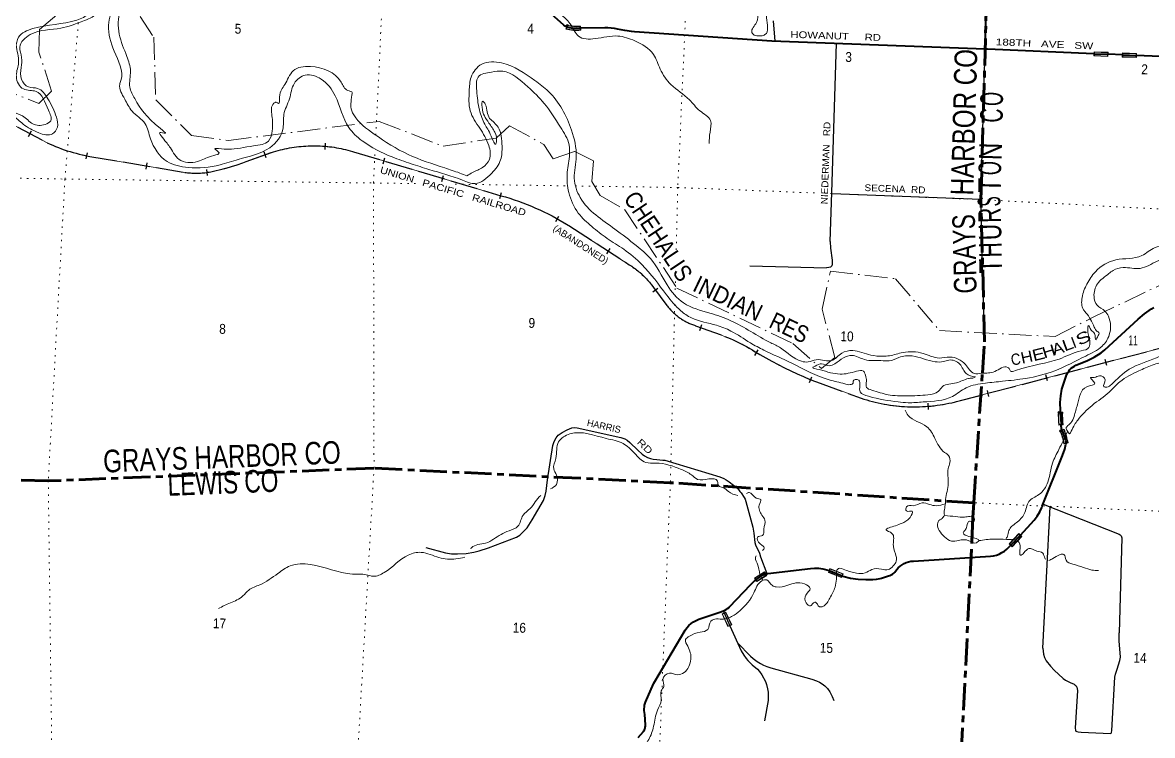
# Model space of a CAD drawing. Header units: feet. Extents: x -757852 to -501257, y -360805 to -170898.
# Drawn here: x -559812 to -539806, y -256559 to -243938 of the extents above; entities that cross this region are included whole.
import ezdxf
from ezdxf.enums import TextEntityAlignment as Align

# ---------------------------------------------------------------- set-up
doc = ezdxf.new("R2010")
doc.units = ezdxf.units.FT
doc.header["$LTSCALE"] = 80
doc.header["$PDMODE"] = 32
doc.header["$PDSIZE"] = 40
for name, pattern in [('DOT_DASHED', [7.7, 5, -1.2, 0.3, -1.2]), ('DOTTED', [1.5, 0.3, -1.2]), ('LONG_DASH_SHORT_DASH', [9.9, 6, -1.2, 1.5, -1.2]), ('LONG_DASHED', [7.5, 6, -1.5])]:
    doc.linetypes.add(name, pattern=pattern)
for name, color, linetype, lineweight in [('11', 7, 'LONG_DASH_SHORT_DASH', 60), ('26', 7, 'Continuous', 40), ('27', 7, 'Continuous', 13), ('29', 7, 'Continuous', 25), ('31', 7, 'Continuous', 13), ('34', 7, 'Continuous', 13), ('39', 7, 'Continuous', 13), ('41', 7, 'Continuous', 13), ('44', 7, 'DOT_DASHED', 13), ('61', 7, 'Continuous', 13), ('63', 7, 'Continuous', 25), ('7', 7, 'DOTTED', 13)]:
    doc.layers.add(name, color=color, linetype=linetype, lineweight=lineweight)
doc.layers.add('12', color=7, linetype='Continuous')
doc.layers.add('30', color=7, linetype='Continuous')

msp = doc.modelspace()

# ---------------------------------------------------------------- linework, layer by layer
at = {"layer": '11'}
for points in [[(-542817.39, -250144.87), (-542780.25, -249589.5), (-542842.27, -247071.96), (-542699.46, -241934.2), (-542550.17, -236668.06), (-542548.41, -236202.98)], [(-542983.69, -252699.12), (-542970.98, -252441.24), (-542817.39, -250144.87)], [(-542971.3, -252441.22), (-548342.41, -252084.15), (-553589.47, -251828.44), (-559357.91, -252051.67), (-564444.39, -251896.15), (-565772.33, -251850.76)], [(-534611.86, -263426.04), (-538080.5, -263286.43), (-543296.9, -263097.79), (-543229.72, -257692.92), (-543004.88, -253129.23), (-542983.69, -252699.12)]]:
    msp.add_lwpolyline(points, dxfattribs=at)
at = {"layer": '26'}
for p, q in [((-540841.22, -244489.12), (-540591.46, -244499.92)), ((-540337.96, -244510.88), (-540591.46, -244499.92)), ((-540337.96, -244510.88), (-540088.19, -244521.68)), ((-541434.13, -250833.7), (-541424.27, -251061.6)), ((-542315.27, -253193.1), (-542144.21, -253010.78)), ((-545529.43, -253638.89), (-545297.64, -253732.57))]:
    msp.add_line(p, q, dxfattribs=at)
for points in [[(-542766.94, -244406.12), (-542694.99, -241859.98), (-542645.6, -240089.19)], [(-550227.92, -243985.37), (-550614.5, -243644.02)], [(-550180.19, -244015.79), (-550206.98, -244000.44), (-550227.9, -243985.35)], [(-550180.19, -244015.79), (-550134.47, -244026.97), (-550061.42, -244036.82), (-549994.94, -244039.29), (-549931.78, -244036.75)], [(-542766.94, -244406.12), (-546544.5, -244268.75), (-548977.74, -244100.64), (-549031.85, -244096.14), (-549146.24, -244077.69), (-549278.98, -244051.63), (-549304.15, -244046.69), (-549328.98, -244043.29), (-549389.96, -244035), (-549451.36, -244033.12), (-549476.11, -244032.37), (-549501.36, -244032.61), (-549931.78, -244036.75)], [(-540841.22, -244489.12), (-542726.11, -244407.6), (-542766.94, -244406.12)], [(-537451.6, -244635.71), (-537479.15, -244634.52), (-540088.19, -244521.68)], [(-541434.13, -250833.7), (-541434.87, -250807.91), (-541439.09, -250662.32), (-541430.15, -250545.83), (-541409.08, -250430.93), (-541393.86, -250373.77), (-541333.11, -250196.12), (-541320.93, -250164.93), (-541305.55, -250135.18), (-541287.15, -250107.21), (-541265.92, -250081.31), (-541242.1, -250057.77), (-541215.96, -250036.85), (-541187.77, -250018.78), (-541160.69, -250005.02), (-540965.36, -249924.44), (-540837.08, -249860.06), (-540716.23, -249782.62), (-540650.98, -249732.8), (-540061.28, -249189.44), (-539947.58, -249093.01), (-539824.42, -249008.99), (-539783.33, -248984.94)], [(-541408.1, -251150.26), (-541420.3, -251083.33), (-541424.27, -251061.6)], [(-541408.1, -251150.26), (-541359.58, -251294.7), (-541346.45, -251334.13), (-541335.68, -251387.99)], [(-542144.21, -253010.78), (-541898.84, -252749.24), (-541846.24, -252678.71), (-541801.29, -252603.07), (-541764.5, -252523.15), (-541756.43, -252502.08), (-541397.21, -251603.56), (-541360, -251491.85), (-541337.42, -251404.75), (-541335.68, -251387.99)], [(-545297.64, -253732.57), (-545286.63, -253737.03), (-545153.98, -253771.76), (-545018.43, -253792.45), (-544881.45, -253798.85), (-544862.2, -253798.6), (-544755.16, -253796.29), (-544689.5, -253790.83), (-544624.78, -253778.53), (-544604.43, -253773.19), (-544478.93, -253733.55), (-544454.37, -253725.3), (-544430.8, -253714.52), (-544408.5, -253701.35), (-544387.69, -253685.91), (-544368.6, -253668.38), (-544353.25, -253651.19), (-544305.7, -253591.44), (-544274.14, -253562.78), (-544239.77, -253537.58), (-544202.94, -253516.11), (-544164.07, -253498.6), (-544123.59, -253485.26), (-544081.93, -253476.21), (-544039.56, -253471.58), (-544039.35, -253471.57), (-542676.13, -253387.71), (-542622.29, -253379.76), (-542569.57, -253366.24), (-542518.55, -253347.27), (-542469.8, -253323.08), (-542423.84, -253293.92), (-542381.19, -253260.12), (-542353.54, -253233.9), (-542315.27, -253193.1)], [(-546618.34, -253690.64), (-545859.25, -253603.36), (-545787.04, -253597.42), (-545714.6, -253599.06), (-545642.74, -253608.27), (-545572.23, -253624.93), (-545529.43, -253638.89)], [(-548803.52, -256119.19), (-548804.95, -256086.55), (-548802.97, -256053.94), (-548797.59, -256021.71), (-548788.87, -255990.22), (-548782.51, -255972.91), (-548684.36, -255737.82), (-548635.78, -255635.65), (-548618.34, -255604.68), (-548081.81, -254695.05), (-548050.35, -254652.45), (-548014.61, -254613.38), (-547974.98, -254578.26), (-547931.89, -254547.48), (-547885.83, -254521.37), (-547837.28, -254500.21), (-547800.8, -254488.1), (-547465.15, -254374.8), (-547416.26, -254360), (-547385.62, -254347.58), (-547356.44, -254332.03), (-547329.05, -254313.51), (-547303.74, -254292.23), (-547292.75, -254281.46), (-546918.69, -253888.43), (-546894.83, -253863.36), (-546869.9, -253840.72), (-546844.28, -253817.46), (-546831.71, -253807.44)], [(-546831.71, -253807.44), (-546796.09, -253779.15), (-546742.74, -253745.48), (-546696.78, -253715.91), (-546672.97, -253703.59), (-546652.67, -253697.23)], [(-546652.67, -253697.23), (-546635.73, -253692.95), (-546620.19, -253690.73), (-546618.35, -253690.58)], [(-548912.17, -256594.66), (-548820.23, -256488.93), (-548810.21, -256475.08), (-548801.69, -256460.26), (-548794.77, -256444.63), (-548789.52, -256428.36), (-548786, -256411.63), (-548784.25, -256394.62), (-548784.28, -256377.53), (-548784.65, -256372.35), (-548796.51, -256188.99), (-548803.52, -256119.19)]]:
    msp.add_lwpolyline(points, dxfattribs=at)
at = {"layer": '29'}
for p, q in [((-542842.27, -247071.96), (-545479.88, -246967.18)), ((-546935.42, -248246.29), (-545576.7, -248282.99)), ((-541741.07, -252463.65), (-540395.06, -252997.1)), ((-541744.79, -255012.77), (-541618.15, -252512.36)), ((-540349.74, -253062.22), (-540396.52, -254739.7)), ((-547406.84, -254356.58), (-547391.65, -254390.08)), ((-547391.65, -254390.08), (-547288.41, -254617.78)), ((-547288.41, -254617.78), (-547086.91, -255062.17))]:
    msp.add_line(p, q, dxfattribs=at)
for points in [[(-546519.86, -243906.76), (-546491.07, -244266.61)], [(-545511.6, -247812.07), (-545480.92, -246945.77), (-545401.46, -244310.31)], [(-542780.25, -249589.5), (-542842.27, -247071.96), (-542766.94, -244406.12)], [(-545511.6, -247812.07), (-545503.98, -247933.88), (-545474.23, -248146.5), (-545474.23, -248212.42), (-545480.6, -248246.44), (-545503.98, -248265.57), (-545537.99, -248276.2), (-545576.7, -248282.99)], [(-552674.74, -253232.18), (-552325.45, -253324.32), (-552214.94, -253342.39), (-552112.92, -253345.58), (-551957.77, -253338.14), (-551819.62, -253315.81), (-551730.36, -253291.36), (-551560.33, -253235.01), (-551067.24, -253047.9), (-551005.61, -253011.75), (-550969.48, -252979.86), (-550880.21, -252882.05), (-550786.7, -252741.71), (-550591.16, -252397.25), (-550557.17, -252309.01), (-550540.16, -252235.65), (-550518.9, -252031.53), (-550421.14, -251427.66), (-550397.76, -251357.49), (-550365.88, -251291.57), (-550327.62, -251244.79), (-550255.36, -251193.76), (-550170.35, -251146.98), (-550085.33, -251112.96), (-550038.57, -251107.65), (-549991.81, -251112.96), (-549218.18, -251283.07), (-549150.17, -251307.52), (-549109.79, -251330.91), (-549060.91, -251372.37), (-548920.64, -251508.45), (-548839.87, -251578.63), (-548801.62, -251606.26), (-548744.23, -251636.04), (-548695.35, -251653.04), (-548644.34, -251665.81), (-548580.58, -251674.31), (-548474.31, -251682.81), (-548440.31, -251686), (-547468.93, -251982.57)], [(-547468.93, -251982.57), (-547394.64, -252012.39), (-547356.38, -252033.65), (-547303.25, -252069.8), (-547150.22, -252188.87), (-547109.84, -252237.77), (-547088.58, -252265.42), (-547033.33, -252348.34), (-547018.45, -252378.11), (-547003.07, -252414.4)], [(-547003.07, -252414.4), (-546884.55, -252874.59), (-546865.42, -252976.66), (-546844.17, -253140.38), (-546835.65, -253183.44), (-546829.29, -253204.17), (-546771.9, -253312.61), (-546765.52, -253331.22), (-546746.4, -253399.79), (-546636.2, -253692.69)], [(-540395.06, -252997.1), (-540376.68, -253007.6), (-540358.85, -253025.68), (-540352.23, -253042.68), (-540349.74, -253062.22)], [(-541744.79, -255012.77), (-541736.88, -255118.99), (-541719.88, -255177.46), (-541685.87, -255235.94), (-541613.61, -255330.55), (-541543.48, -255406.04), (-541388.33, -255551.68), (-541343.69, -255578.27), (-541260.81, -255623.98), (-541190.67, -255650.56), (-541171.55, -255666.5), (-541156.67, -255680.33), (-541141.79, -255701.59), (-541133.29, -255764.31), (-541171.55, -256431.96), (-541167.29, -256468.11), (-541160.91, -256480.87), (-541146.04, -256487.24), (-541118.41, -256495.75), (-541065.28, -256500), (-540550.95, -256525.52), (-540533.94, -256517.01), (-540529.69, -256508.51), (-540525.45, -256474.48), (-540474.44, -255530.42), (-540461.68, -255474.08), (-540431.93, -255385.83), (-540380.92, -255232.74), (-540372.41, -255174.27), (-540376.67, -255096.66), (-540397.93, -254888.29), (-540396.52, -254739.7)], [(-547152.8, -254918.62), (-546922.79, -255156.65), (-546878.16, -255199.18), (-546805.9, -255252.34), (-546748.51, -255286.36), (-546693.25, -255314), (-546635.87, -255339.51), (-546565.73, -255362.9), (-545836.73, -255562.78), (-545753.85, -255592.54), (-545702.84, -255613.81), (-545656.08, -255643.57), (-545609.32, -255681.85), (-545562.56, -255728.63), (-545517.93, -255788.16), (-545475.42, -255866.84), (-545446.73, -255940.23)], [(-547086.91, -255062.17), (-547041.81, -255139.64), (-546999.3, -255197.05), (-546967.42, -255235.32), (-546890.91, -255307.62), (-546799.51, -255388.42), (-546761.26, -255428.82), (-546720.88, -255488.35), (-546659.24, -255603.17), (-546640.11, -255655.27), (-546620.99, -255735.01), (-546612.48, -255793.48), (-546610.36, -255862.58), (-546612.48, -255940.19), (-546674.14, -256299.45)]]:
    msp.add_lwpolyline(points, dxfattribs=at)
at = {"layer": '31'}
for p, q in [((-547358.88, -254374.93), (-547253.93, -254601.83)), ((-547253.93, -254601.83), (-547322, -254633.31))]:
    msp.add_line(p, q, dxfattribs=at)
msp.add_lwpolyline([(-547322, -254633.31), (-547426.95, -254406.41), (-547358.88, -254374.93)], dxfattribs=at)
msp.add_lwpolyline([(-547416.32, -254410.31), (-547362.78, -254385.55), (-547264.55, -254597.92), (-547318.09, -254622.68)], close=True, dxfattribs=at)
at = {"layer": '34'}
for p, q in [((-562017.26, -244668.97), (-559377.04, -246068.03)), ((-555853.4, -246401.34), (-555407.8, -246241.57)), ((-553952.78, -246226.24), (-551343, -247003.8)), ((-558624.69, -246307.54), (-556940.7, -246591.9)), ((-550143.29, -247529.77), (-549071.05, -248225.05)), ((-543274.95, -250648.86), (-534251.46, -248279.31)), ((-547896.68, -249305.76), (-547379.94, -249494.37)), ((-545754.72, -250301.46), (-544966.03, -250589.91))]:
    msp.add_line(p, q, dxfattribs=at)
msp.add_lwpolyline([(-548670.84, -248587.38), (-548638.65, -248628.05), (-548404.78, -248947.16)], dxfattribs=at)
for centre, radius, start, end in [((-558062.45, -243240.02), 3118.62, 245.06875, 259.6136), ((-554656.33, -248507.66), 2387.44, 72.86108, 108.3462), ((-557809.98, -240850.47), 5885.6, 283.78795, 289.41664), ((-556742.73, -245136.65), 1468.65, 262.25303, 283.2036), ((-552598.82, -251499.49), 4667.8, 58.26048, 74.39286), ((-549874.37, -249514.54), 1519.24, 37.60954, 58.07824), ((-547585.85, -248326.07), 1027.81, 217.17683, 252.39682), ((-548485.82, -252352.33), 3064.46, 58.74559, 68.84618), ((-543158.64, -243664.57), 7126.56, 238.37162, 248.63654), ((-544019.83, -247731.83), 3010.63, 251.68228, 284.32474)]:
    msp.add_arc(centre, radius, start, end, dxfattribs=at)
at = {"layer": '39'}
for p, q in [((-541309.68, -251178.49), (-541387.85, -251341.25)), ((-546706.64, -253809.27), (-546760.23, -253713.78))]:
    msp.add_line(p, q, dxfattribs=at)
for points in [[(-551943.3, -246650.44), (-552072.86, -246601.25), (-552338.41, -246510.79), (-552986.18, -246272.81), (-553585.2, -245913.29), (-553949.36, -245569.15), (-554002.5, -245429.16), (-553993.9, -245314.71), (-553983.92, -245228.45), (-553974.76, -245178.38), (-554050.29, -245140.46), (-554173.62, -244992.85), (-554716.18, -244715.06), (-555019.42, -244790.65), (-555169.69, -245036.65), (-555263.06, -245255.78), (-555283.72, -245369.95), (-555319.43, -245349.03), (-555364.04, -245366.12), (-555397.14, -245586.61), (-555393.06, -245852.2), (-555457.49, -246035.78), (-555720.73, -246120.32), (-556164.34, -246180.66), (-556340.97, -246168.61), (-556407.37, -246171.13), (-556330.59, -246243.26), (-556424.1, -246289.41), (-556677.56, -246386.25), (-557009.17, -246382.75), (-557195.08, -246157.29), (-557335.68, -245973.09), (-557381.96, -245885.55), (-557337.84, -245890.58), (-557285.78, -245899.8), (-557368.32, -245815.47), (-557826.74, -245282.14), (-557912.68, -245081.07), (-557902.29, -244797.71), (-557966.79, -244536.79), (-558100.63, -244141.55), (-558075.43, -243735.84), (-557919.23, -243494), (-557817.77, -243273.05), (-557574.83, -242928.59), (-557446.51, -242764.56), (-557270.89, -242553.33), (-557206.27, -242182.7), (-557286.14, -241979.76), (-557356.17, -241875.6), (-557267.8, -241521.6), (-557010.48, -241163.38), (-556512.12, -240903.15), (-556087.81, -240717.68), (-555765.09, -240759.18), (-555600, -241016.35), (-555522.79, -241337.9), (-555632.87, -241584.8), (-555968.57, -241673.74), (-556280.78, -241879.86), (-556414.41, -242190.59), (-556345.33, -242336.97), (-556083.5, -242493.76), (-555639.84, -242431.41), (-555490.61, -242410.65), (-555491.13, -242344.27), (-555122.35, -242125.35), (-554642.88, -241867.04)], [(-560999.62, -243613.24), (-560695.86, -243425.03), (-560488, -243210.51), (-560155.12, -242978.71), (-559936.88, -242659.83), (-559772, -242390.03), (-559763.4, -242096.58), (-559606.72, -241744.13), (-559478.01, -241652.51), (-559310.97, -241644.23), (-559151.09, -241686.07), (-558467.96, -241880.56), (-558270.24, -241848.84), (-557927.7, -241902.87), (-557506.05, -242015), (-557365.75, -242122.77), (-557385.95, -242395.85), (-557619.59, -242684.2), (-557751.21, -242815.98), (-557773.65, -242920.06), (-557735.07, -242902.83), (-557671.16, -242831.87), (-557639.91, -242872.8), (-557767.83, -243018.74), (-557843.3, -243067.31), (-557887.12, -242959.72), (-558011.31, -242850.31), (-558260.52, -242937.18), (-558395.77, -243141.28), (-558484.95, -243352.45), (-558606.79, -243496.52), (-558596.89, -243681.78), (-558641.11, -243771.29), (-558850.91, -243893.24), (-559632.28, -244044.48), (-559882.98, -244197.69), (-559923.13, -244373.78), (-559888.43, -244529.43), (-559887.66, -244674.27), (-559922.86, -244898.73), (-559799.01, -245112.73), (-559574.84, -245156.02), (-559355.2, -245490.86), (-559315.11, -245674.79), (-559415.15, -245742.92), (-559630, -245732.02), (-559815.75, -245589.03), (-559966.96, -245519.23), (-560128.87, -245209.84), (-560424.09, -245018.11), (-560587.81, -244968.14), (-560765.07, -244805.22), (-560950.75, -244569.72), (-561047.4, -244308.07), (-561041.21, -244211.66), (-560981.06, -244040.05), (-560962.26, -243829.29), (-560991.2, -243685.84), (-560997.56, -243611.27), (-560999.62, -243613.24)], [(-550203.29, -241877.29), (-550314.38, -242061.37), (-550602.72, -242189.59), (-550793.19, -242346.17), (-550937.41, -242680.8), (-550941.39, -242975.55), (-550819.7, -243169.76), (-550495.81, -243614.1), (-550119.76, -243956.4), (-550047.65, -244078.26)], [(-550265.04, -242370.21), (-550370.31, -242671.53), (-550527.98, -242889.2), (-550421.99, -243092.74), (-550310.88, -243157.61), (-550184.63, -243086.05), (-550079.09, -243130.68), (-550092.21, -243267.15), (-550156.53, -243356.2), (-550045.68, -243433.13), (-549930.91, -243335.17), (-549739.8, -243329.44), (-549624.03, -243187.26), (-549475.85, -243212.74), (-549421.84, -242956.52), (-549253.15, -242785.36), (-549073.86, -242857.8), (-548789.93, -243015.09), (-548837.57, -243345.87), (-548830.07, -243549.19), (-548815.04, -243774.79), (-548672.61, -243609.07), (-548583.63, -243317.44), (-548445.96, -243095.29), (-548339, -242987.1), (-548367.71, -242833.59), (-548267.99, -242600.52), (-547977.46, -242464.31), (-547677.23, -242432.9), (-547283.56, -242626.86), (-546927.2, -242960.77), (-546748.62, -243511.89), (-546790.07, -243746.28), (-546816.42, -243934.74), (-546896.79, -244111.93), (-546839.45, -244168.37), (-546783.11, -244175), (-546731.19, -244173.89), (-546666.49, -244151.34), (-546637.71, -243854.32), (-546597.56, -243320.22), (-546722.08, -242957.37), (-547149.98, -242497.14), (-547516.29, -242337.99), (-548083.98, -242373.39), (-548483.07, -242599.67), (-548626.34, -242892.08), (-548792.38, -242856.14), (-549131.85, -242665.42), (-549229.13, -242610.92), (-549529.89, -242754.95), (-549922.25, -242860.7), (-550155.53, -242953.96), (-550320.45, -243046.77), (-550376.23, -242934.88), (-550225.76, -242769.34), (-550204.06, -242608.93), (-550158.84, -242475.2), (-550192, -242430.2), (-550265.04, -242370.21)], [(-564565.47, -243496.8), (-564368.18, -243406.14), (-564209.2, -243309.18), (-564098.94, -243233.24), (-564085.28, -243072.65), (-563920.34, -242889.33), (-563304.9, -242607.62), (-562952.02, -242559.3), (-562799.25, -242649.25), (-562682.28, -242722.3), (-562689.31, -242766.39), (-562563.9, -242821.53), (-562504.91, -242969.69), (-562584.67, -243030.23), (-562606.41, -243192.65), (-562604.2, -243273.16), (-562654.43, -243272.02), (-562759.59, -243478.81), (-562835.13, -243619.9), (-562704.94, -243819.96), (-562356.51, -244059.16), (-561956.7, -243979.72), (-561889.22, -243928.96), (-561834.87, -243747.16), (-561661.24, -243624.39), (-561399.41, -243602.16), (-561103.53, -243675.24), (-561042.11, -243893.86), (-561066.18, -244070.31), (-561135.96, -244223.59), (-561059.77, -244500.87), (-560914.27, -244735.47), (-560700.19, -244959.55), (-560579.7, -245054.81), (-560457.37, -245067.64), (-560257.37, -245202.9), (-560134.13, -245354.53), (-559982.11, -245567.15), (-559804.94, -245734.09), (-559526.99, -245889.22), (-559280.12, -245906.89), (-559197.13, -245792.11), (-559213.2, -245612.74), (-559366.67, -245285.44), (-559545.49, -245102.38), (-559705.73, -245076.63), (-559831.39, -244943.04), (-559838.7, -244731.69), (-559828.74, -244556.93), (-559862.8, -244373.13), (-559676.87, -244150.07), (-559135.59, -244037.64), (-558718.39, -243900.27), (-558508.05, -243754.19), (-558530.01, -243568.65), (-558465.61, -243475.58), (-558375.64, -243318.73), (-558284.09, -243091.51), (-558050.93, -242913.77), (-557958.8, -243018.44), (-557932.93, -243119.59), (-557911.19, -243136.17), (-558041.93, -243318.25), (-558205.29, -243610.21), (-558290.13, -243986.41), (-558189.83, -244443.24), (-558070.89, -244964.85), (-558092.47, -245030.73), (-558003.86, -245292.2), (-557873.94, -245504.32), (-557643.79, -245728.77), (-557547.24, -245994.44), (-557252.7, -246395.33), (-556881.24, -246504.32), (-556316.46, -246458.17), (-555992.32, -246359.25), (-555434.55, -246152.98), (-555199, -245804.3), (-555185.63, -245567.27), (-555086.88, -245287.93), (-555000.28, -245012.33), (-554806.06, -244867.9), (-554526.21, -244938.6), (-554275.58, -245235.92), (-554034.88, -245796.5), (-553798.92, -246031.14), (-553268.73, -246317.15), (-552934.06, -246437.12), (-552616.24, -246538.15), (-552020.59, -246729.68), (-551797.64, -246788.5), (-551506.03, -246604.04), (-551347.95, -246368.28), (-551322.44, -246127.5), (-551393.26, -245790), (-551542.61, -245637.78)], [(-550047.92, -244077.97), (-549969.93, -244177.02), (-549673.42, -244221.96), (-549272.36, -244176.74), (-548970.73, -244262.02), (-548642.39, -244500.77), (-548521.59, -244760.95), (-548332.75, -245034.75), (-548005.09, -245303.64), (-547820.51, -245498.9), (-547631.47, -245674.15), (-547640.05, -245877.09), (-547654.61, -246077.89)], [(-534211.15, -246662.31), (-534459.35, -246439.36), (-534732.92, -246268.23), (-535180.97, -246079.06), (-535469.47, -245945.81), (-535494.86, -245913.06), (-535475.79, -245869.24), (-535545.57, -245843.52), (-535680.34, -245758), (-535999.54, -245559.69), (-536237.67, -245600.56), (-536502.75, -245767.52), (-536930.93, -246035.37), (-537081.83, -246309.51), (-537108.58, -246516.07), (-537084.45, -246605.12), (-537087.57, -246743.83), (-537196.18, -247014.9), (-537305.43, -247314.12), (-537464.37, -247588.08), (-537683.38, -247762.12), (-537901.68, -247815.5), (-538203.52, -247828.77), (-538566.27, -247868.82), (-538652.66, -247866.86), (-538884.45, -247893.79), (-539314.65, -247894.09), (-539595.99, -247889.73), (-539759.55, -247922.22), (-539995.92, -248063.69), (-540453.96, -248139.79), (-540816.48, -248348.79), (-540966.12, -248566.65), (-541051.91, -248806.06), (-541026.6, -249021.84), (-540983.58, -249075.11), (-540836.48, -249327.85), (-540783.99, -249407.48), (-540752.2, -249424.29), (-540780.17, -249506.12), (-540809.43, -249555.74), (-540831.01, -249442.62), (-540889.98, -249382.95), (-540942.38, -249299.3), (-540951.95, -249367.47), (-540916.19, -249565.39), (-540931.09, -249691.76), (-541065.06, -249749.06), (-541458.33, -249895.02), (-542232.88, -250100.72), (-542321.51, -250108.76), (-542342.2, -250063.18), (-542366.28, -250043.39), (-542597.05, -250114.59), (-542828.97, -250147.54), (-542963.68, -250148.51), (-543117.01, -249994.19), (-543391.4, -249859.25), (-543580.76, -249877.08), (-543866.41, -249796.18), (-544221.82, -249778.07), (-544464.37, -249836.93), (-544573.14, -249846.54), (-544791.74, -249823.48), (-545113.65, -249745.79), (-545307.67, -249791.67), (-545491.52, -249922.26), (-545606.1, -249921.68), (-545760.54, -249906.11), (-545900.12, -249945.18), (-546020.5, -249934.41), (-546391.12, -249698.73), (-546565.94, -249606.27), (-547272.83, -249216.14), (-547641.69, -249081.07), (-548110.07, -248901.5), (-548398.42, -248583.21), (-548693.48, -248115.93), (-548945.65, -247886.96), (-549325.05, -247594.77), (-549937.68, -247035.82), (-550042.61, -246695.54), (-550009.78, -246308.1), (-550091.81, -245843.64), (-550500.54, -245156.57), (-550739.5, -244966.11), (-551329.51, -244653.05), (-551681.8, -244675.24), (-551869.88, -244904.28), (-551903.57, -245150.91), (-551885.31, -245501.29), (-551717.33, -245808.81), (-551559.3, -246112.07), (-551546.87, -246363.77), (-551666.57, -246501.85), (-551843.45, -246590.36), (-551943.3, -246650.44)], [(-551542.61, -245637.78), (-551588.22, -245520.09), (-551619.3, -245382.62), (-551664.38, -245331.32), (-551676.78, -245435.62), (-551636.01, -245589.41), (-551554.42, -245715.96), (-551451.55, -245879.19), (-551421.18, -246048.83), (-551432.09, -246086.8), (-551515.41, -245948.14), (-551629.26, -245736.38), (-551724.12, -245484.83), (-551770.69, -245141.86), (-551745.22, -244903.09), (-551508.02, -244813.93), (-551310.71, -244800.3), (-550866.6, -245075.86), (-550577.66, -245368.02), (-550287.59, -245788.92), (-550135.82, -246102.1), (-550130.47, -246311.4), (-550169.66, -246624.27), (-550140.68, -246944.73), (-549972, -247310.59), (-549734.08, -247547.28), (-549463.42, -247758.57), (-549166.24, -247952.36), (-548844.65, -248223.13), (-548409.82, -248757.63), (-548157.25, -249039.68), (-547967.82, -249165.96), (-547527.93, -249296.84), (-547268.9, -249399.26), (-546925.82, -249608.17), (-546687.47, -249736.26), (-546192.14, -249968.73), (-545531.35, -250263.28), (-545255.52, -250333.89), (-545155.33, -250348.23), (-545104.42, -250319.22), (-545107.76, -250288.97), (-545006.81, -250269.14), (-544986.83, -250364.12), (-544979.31, -250476.92), (-544834.31, -250554.63), (-544310.75, -250652.99), (-544131.85, -250667.72), (-543865.61, -250655.03), (-543348.8, -250558.13), (-543104.13, -250404.79), (-542762.53, -250322.02), (-542458.24, -250288.69), (-542051.01, -250237.58), (-541535.36, -250102.45), (-540986.72, -249841.35), (-540697.35, -249666.89), (-540570.26, -249468.64), (-540584.91, -249136.44), (-540647.22, -249046.53), (-540783.6, -248942.88), (-540840.4, -248786.72), (-540779.12, -248564.85), (-540576.01, -248382.4), (-540502.41, -248327.76), (-540322.32, -248275.52), (-540025.14, -248290.3), (-539720.72, -248162.45), (-539093.73, -248082.13), (-538486.13, -248059.7), (-537919.73, -247942.59), (-537494.49, -247854.9), (-537247.41, -247595.01), (-537150.97, -247418.19), (-536824.93, -247043.43), (-536698.59, -246788.85), (-536733.74, -246653.29), (-536797.4, -246444.68), (-536793.29, -246261.75), (-536779.94, -246115.23), (-536544.5, -245925.47), (-536308.54, -245802.09), (-536239.41, -245767.45), (-536193.9, -245889.16), (-535941.34, -246011.55), (-535493.78, -246222.82), (-535029.16, -246390.24), (-534668.4, -246617.65), (-534338.89, -246804.12), (-534339.88, -246848.35), (-534374.67, -246875.72), (-534324.71, -246888.92), (-534216.57, -246917.27)], [(-538619.61, -249705.94), (-538729.92, -249607.96), (-538782.54, -249599.54), (-538864.63, -249612.16), (-539079.32, -249631.11), (-539268.75, -249690.04), (-539443.44, -249744.77), (-539735.01, -249871.73), (-540218.05, -250075.99), (-540533.66, -250344.39), (-540611.09, -250390.9), (-540669.18, -250381.54), (-540644.46, -250265.45), (-540745.3, -250190.75), (-540836.49, -250222.88), (-540904.85, -250223.34), (-540828.61, -250319.6), (-540968.83, -250386.82), (-541080.22, -250513.02), (-541132.69, -250700.89), (-541163.16, -250804.79), (-541193.73, -250912.7), (-541250.51, -251024.05), (-541320.41, -251092.86), (-541331.21, -251109.36), (-541309.68, -251173.95), (-541274.55, -251217.02), (-541243.81, -251173.04), (-541126.77, -250974.56), (-540873.67, -250714.81), (-540570.89, -250480.31), (-540381.84, -250297.55), (-540047.85, -250106), (-539808.32, -250002.82), (-539543.39, -249932.39), (-539268.46, -249864.21), (-539082.76, -249830.2), (-538982.16, -249826.45), (-538884.11, -249846.77), (-538748.23, -249793.54), (-538688.97, -249750.63), (-538619.61, -249705.94)], [(-542940.97, -250211.38), (-543102.5, -250153.41), (-543217.29, -249983.87), (-543410.7, -249913.11), (-543507.77, -249939.07), (-543652.62, -249943.83), (-544060.38, -249840.06), (-544294.18, -249866.94), (-544468.42, -249927.35), (-544574.91, -249924.94), (-544906.11, -249903.35), (-545129.66, -249831.91), (-545275.32, -249872.86), (-545430.5, -249979.96), (-545529.77, -250013.91), (-545663.66, -249978.7), (-545777.18, -250020.37), (-545819.91, -250043.54), (-545704.19, -250082.37), (-545508.41, -250137.09), (-545336.07, -250161.11), (-545043.47, -250111.42), (-544924.79, -250108.08), (-544888.24, -250181.32), (-544870.49, -250286.31), (-544868.96, -250396.96), (-544777.53, -250443.28), (-544487.95, -250528.29), (-544148.62, -250546.04), (-543780.34, -250528.24), (-543596.01, -250466.04), (-543523.79, -250383.21), (-543277.03, -250316.39), (-543064.26, -250240.76), (-543005.24, -250233.46), (-542988.8, -250231.96), (-542940.97, -250211.38)], [(-544183.09, -250800.65), (-544132.28, -250892.35), (-543803.08, -251092.9), (-543657.04, -251303.38), (-543485.65, -251548.62), (-543414.54, -251604.53), (-543393.18, -251727.71), (-543421.74, -251835.67), (-543421.63, -252099.15), (-543468.14, -252379.68), (-543479.07, -252508.16), (-543495.48, -252612.37), (-543484.6, -252664.92)], [(-547145.09, -252312.99), (-547314.7, -252242.21), (-547415.54, -252167.51), (-547485.32, -252141.8), (-547507.54, -252056.82), (-547661.44, -252017.13), (-547860.67, -252026.69), (-547967.45, -251947.84), (-548148.17, -251849.21), (-548601.96, -251736.35), (-548776.58, -251724.34), (-548978, -251562.9), (-549179.15, -251389.39), (-549476.72, -251302.19), (-550120.19, -251221.23), (-550320.3, -251359.5), (-550371.15, -251654.01), (-550407.5, -251840.23), (-550359.71, -251949.93), (-550359.39, -252114.86), (-550464.28, -252195.95)], [(-541387.85, -251341.25), (-541462.14, -251495.93), (-541574.1, -251736.76), (-541658.08, -252074.77), (-541815.8, -252294.45), (-541993.45, -252417.13), (-542074.77, -252636.53), (-542216.98, -252792.2), (-542348.78, -252932.02), (-542375.15, -253031.99), (-542402.27, -253086.44)], [(-546708.7, -253282.94), (-546679.77, -253240.13), (-546750.52, -253168.13), (-546798.09, -253048.38), (-546708.96, -253018.22), (-546686.34, -252906.1), (-546666.74, -252749.66), (-546721.01, -252659.94), (-546765.19, -252568.43), (-546769.23, -252479.84), (-546740.89, -252381.93), (-546820.77, -252357.99), (-546947.14, -252256.57), (-546995.58, -252276.99)], [(-550633.29, -252310.93), (-550637.26, -252313.72), (-550825.34, -252542.76), (-550950.61, -252660.6), (-551041.44, -252855.65), (-551198, -252934.57), (-551472.72, -253083.21), (-551613.03, -253154.45), (-551864.12, -253235.24), (-551878.69, -253252.15)], [(-543474.67, -252457.6), (-543635.52, -252492.54), (-543753.61, -252469.75), (-543885.68, -252442.63), (-544043.57, -252491.34), (-544158.55, -252508.85), (-544162.23, -252583.18), (-544059.85, -252589.53), (-544098.5, -252699.27), (-544247.62, -252804.5), (-544355.1, -252846.31), (-544521.57, -252918.97), (-544418.45, -252981.65), (-544394.61, -253173.26), (-544358.18, -253341.02), (-544341.11, -253476.17), (-544395.16, -253555.4), (-544483.14, -253623.8), (-544605.52, -253612.98), (-544776.62, -253623.18), (-544894.51, -253680.85), (-545045.39, -253685.47), (-545253.13, -253626.46), (-545365.24, -253605.81), (-545403.15, -253646.38)], [(-543484.6, -252664.92), (-543288.06, -252685.46), (-543135.49, -252694.95), (-543036.72, -252683.11), (-542955.38, -252731.22), (-542990.67, -252780.7), (-543044.56, -252763.39), (-543094.86, -252854.77), (-543124.61, -252926.5), (-543155.84, -252974.06), (-543054.72, -253036.69), (-542950.92, -253069.22), (-542879.31, -253103.02), (-542922.54, -253148.3), (-543056.39, -253111.08), (-543239.19, -253104.92), (-543366.13, -253118.13), (-543487.11, -253045), (-543581.03, -252930.23), (-543610.73, -252820.95), (-543568.7, -252739.44), (-543529.98, -252716.18), (-543513.41, -252694.43), (-543484.6, -252664.92)], [(-542878.28, -253109.94), (-542617.52, -253082.81), (-542390.48, -253087.96), (-542270.68, -253086.94)], [(-542270.68, -253086.94), (-542184.25, -253124.81), (-542148.69, -253242.27), (-542141.49, -253369.15), (-542080.18, -253324.28), (-541996.08, -253249.75), (-541854.37, -253295.2), (-541748.61, -253329.78), (-541708.45, -253421.2), (-541695.94, -253439.28)], [(-551980.44, -253403.98), (-552139.98, -253434.14), (-552438.99, -253411.27), (-552752.5, -253317.68), (-552982.73, -253364.76), (-553407.83, -253674.92), (-553602.3, -253740.9), (-553728.34, -253713.91), (-553971.32, -253702.37), (-554715.28, -253530.64), (-555073.73, -253558.71), (-555291.8, -253690.54), (-555613.95, -253892.41), (-555807.04, -253986.59), (-555909.86, -254088.85), (-556133.76, -254212.49), (-556345.03, -254310.28)], [(-546760.23, -253713.78), (-546806.42, -253508.78), (-546825.72, -253383.64), (-546823.56, -253380.99)], [(-541639.76, -253461.86), (-541567.89, -253428.41), (-541441.65, -253356.85), (-541373.24, -253354.38), (-541335.32, -253455.81), (-541218.26, -253524.83), (-541024.63, -253585.54), (-540876.9, -253631.13), (-540762.55, -253641.76)], [(-545403.15, -253646.38), (-545424.84, -253932.31), (-545517.67, -254127.31), (-545639.61, -254275.39), (-545704.04, -254279.97), (-545770.64, -254202.03), (-545817.3, -254221.08), (-545858.48, -254264.4), (-545937.67, -254210.31), (-545942.64, -254073.43), (-545867.69, -253958.47), (-545968.31, -253873.73), (-546264.39, -253899.2), (-546466.12, -253930.83), (-546535.9, -253905.11), (-546636.21, -253806.29), (-546721, -253822.47), (-546864.52, -254036.44), (-547112.81, -254350.61), (-547245.67, -254448.16), (-547307.62, -254477.83)], [(-547307.62, -254477.83), (-547400.66, -254499.24), (-547526.17, -254496.11), (-547623.52, -254534.13), (-547681.16, -254683.67), (-547814.9, -254730.92), (-548005.44, -254801.02), (-548073.14, -254861.84), (-548035.53, -254977.33), (-547978.44, -255209.93), (-548100.35, -255446.51), (-548217.79, -255484.07), (-548359.9, -255456.72), (-548472.94, -255566.79), (-548457.66, -255691.83), (-548503.63, -255769.23), (-548505.32, -255934.12), (-548569.66, -256113.68), (-548638.37, -256397.73), (-548726.03, -256631.06), (-548864.22, -256786.83), (-548986.58, -256850.93)]]:
    msp.add_spline(points, degree=3, dxfattribs=at)
at = {"layer": '44'}
for points in [[(-560285.15, -245064.17), (-559524.4, -245372.24), (-559297.94, -245154.97), (-559522.45, -244458.87), (-559514.8, -244058.7), (-558739.03, -243411.49)], [(-557727.52, -243828.88), (-557489.07, -244197.41), (-557453.47, -245304.94), (-556821.2, -245937.51), (-556163.72, -246025.53), (-553499.03, -245686.41), (-552367.43, -246127.13), (-551426.84, -245983.3), (-551190.29, -245764.3), (-550584.9, -246094.36), (-550418.19, -246352.33), (-550034.86, -246217.73), (-549701.07, -246385.6), (-549734.02, -246750.9), (-549585.2, -247000.34), (-549148.84, -247251.44), (-548225.1, -248638.25), (-546171.42, -249618.7), (-545667.38, -250064.76), (-545431.31, -249865.86), (-545654, -249010.86), (-545509.12, -248340.74), (-544355.97, -248472.2), (-543577.77, -249390.35), (-541529.15, -249497.49), (-540853.15, -249151.42), (-539632.49, -248568.44)]]:
    msp.add_lwpolyline(points, dxfattribs=at)
at = {"layer": '61'}
for p, q in [((-550190.21, -244052.42), (-550170.43, -243980.08)), ((-550180.48, -244047.16), (-550164.76, -243989.67)), ((-549942.7, -244008.55), (-549936.63, -244067.85)), ((-549935.53, -244000.07), (-549927.9, -244074.68)), ((-540839.57, -244452.98), (-540589.83, -244464.4)), ((-540589.83, -244464.4), (-540593.26, -244539.32)), ((-540336.53, -244474.12), (-540086.72, -244483.82)), ((-540086.72, -244483.82), (-540089.63, -244558.76)), ((-541470.32, -250833.3), (-541395.32, -250834.13)), ((-541463.63, -250841.36), (-541403.41, -250842.03)), ((-541389.33, -251058.63), (-541464.06, -251064.98)), ((-541397.15, -251051.26), (-541457.09, -251056.35)), ((-541442.11, -251163.58), (-541372.27, -251136.24)), ((-541432.62, -251168.45), (-541376.18, -251146.35)), ((-541300.12, -251381.47), (-541373.89, -251394.99)), ((-541308.98, -251374.96), (-541368.41, -251385.85)), ((-542343.21, -253167.08), (-542172.86, -252984.11)), ((-542172.86, -252984.11), (-542117.97, -253035.21)), ((-546853.45, -253772.72), (-546675.97, -253661.62)), ((-546675.5, -253660.76), (-546635.71, -253724.33)), ((-545515.48, -253603.71), (-545283.08, -253695.84)), ((-546813.65, -253836.29), (-546853.45, -253772.72)), ((-546636.08, -253725.13), (-546813.65, -253836.29)), ((-545283.08, -253695.84), (-545310.72, -253765.56))]:
    msp.add_line(p, q, dxfattribs=at)
for points in [[(-540593.26, -244539.32), (-540843, -244527.91), (-540839.57, -244452.98)], [(-540089.63, -244558.76), (-540339.44, -244549.06), (-540336.53, -244474.12)], [(-542117.97, -253035.21), (-542288.32, -253218.19), (-542343.21, -253167.08)], [(-545310.72, -253765.56), (-545543.12, -253673.43), (-545515.48, -253603.71)]]:
    msp.add_lwpolyline(points, dxfattribs=at)
for points in [[(-540831.94, -244461.34), (-540598.19, -244472.02), (-540600.88, -244530.95), (-540834.63, -244520.28)], [(-540331.13, -244541.37), (-540328.84, -244482.42), (-540095.02, -244491.5), (-540097.31, -244550.45)], [(-542129.27, -253035.61), (-542172.45, -252995.41), (-542331.9, -253166.67), (-542288.72, -253206.87)], [(-546677.78, -253672.19), (-546646.48, -253722.2), (-546811.11, -253825.25), (-546842.41, -253775.25)], [(-545510.99, -253614.09), (-545293.46, -253700.32), (-545315.2, -253755.17), (-545532.73, -253668.94)]]:
    msp.add_lwpolyline(points, close=True, dxfattribs=at)
for centre, radius, start, end in [((-550000.74, -243376.25), 702.56, 254.38046, 275.94871), ((-550000.74, -243376.25), 694.56, 255.00224, 275.29572), ((-550000.74, -243375.64), 627.56, 254.38045, 275.9487), ((-550000.74, -243375.64), 635.56, 255.04414, 275.23972), ((-539551.47, -250890.75), 1920.8, 178.29654, 185.18666), ((-539551.47, -250890.75), 1912.8, 178.52043, 184.96646), ((-539550.26, -250891.38), 1853.8, 178.47468, 184.94763), ((-539550.26, -250891.38), 1845.8, 178.24248, 185.18663), ((-542425.9, -251580), 1067.16, 10.06162, 22.9303), ((-542425.9, -251580), 1075.16, 10.40316, 22.50586), ((-542424.68, -251578.77), 1134.16, 10.35236, 22.41199), ((-542424.68, -251578.77), 1142.16, 10.06156, 22.77755)]:
    msp.add_arc(centre, radius, start, end, dxfattribs=at)
for p in [(-550164.76, -243989.67), (-541463.63, -250841.36), (-541432.62, -251168.45)]:
    msp.add_point(p, dxfattribs=at)
at = {"layer": '63'}
for p, q in [((-559706.88, -245953.8), (-559655.09, -245856.06)), ((-558685.58, -246352.93), (-558663.92, -246244.46)), ((-555499.92, -246331.44), (-555537.25, -246227.32)), ((-554457.18, -246184.93), (-554447.58, -246074.74)), ((-557626.47, -246530.36), (-557608.05, -246421.29)), ((-553429.14, -246438.08), (-553397.55, -246332.07)), ((-556535.2, -246647.18), (-556549.77, -246537.53)), ((-552389.29, -246750.61), (-552357.71, -246644.61)), ((-551360.98, -247054.27), (-551329.39, -246948.26)), ((-550370.36, -247461.98), (-550316.33, -247365.47)), ((-549466.85, -248032.16), (-549406.67, -247939.36)), ((-548651.9, -248704.89), (-548562.69, -248639.5)), ((-547822.1, -249389.93), (-547784.18, -249286.03)), ((-546843.84, -249829.52), (-546787.07, -249734.59)), ((-540613.83, -250008.07), (-540641.92, -249901.08)), ((-545876.87, -250310.45), (-545835.99, -250207.67)), ((-541664.67, -250281.32), (-541692.77, -250174.34)), ((-542701.06, -250556.17), (-542729.15, -250449.19)), ((-543770.6, -250785.76), (-543778.84, -250675.45))]:
    msp.add_line(p, q, dxfattribs=at)
at = {"layer": '63', "linetype": 'LONG_DASHED'}
for points in [[(-562016.74, -244668), (-559376.55, -246067.04), (-559326.97, -246089.74), (-559277.12, -246111.2), (-559226.88, -246131.8), (-559176.1, -246151.97), (-559125.07, -246170.89), (-559073.92, -246188.81), (-559022.24, -246206.3), (-558970.31, -246222.54), (-558918.27, -246237.79), (-558865.55, -246252.33), (-558813, -246265.75), (-558760.19, -246278.61), (-558706.86, -246290.34), (-558653.69, -246300.96), (-558624.5, -246306.46), (-556940.54, -246590.81), (-556915.08, -246594.13), (-556889.68, -246596.85), (-556864.22, -246599.12), (-556838.58, -246601.13), (-556813, -246602.53), (-556787.5, -246603.48), (-556761.82, -246604.16), (-556736.22, -246604.24), (-556710.69, -246603.86), (-556684.95, -246603.07), (-556659.46, -246601.8), (-556633.92, -246600.23), (-556608.3, -246598.09), (-556582.92, -246595.48), (-556557.47, -246592.42), (-556532.13, -246589.05), (-556506.71, -246585.1), (-556481.55, -246580.83), (-556456.3, -246575.97), (-556431.3, -246570.78), (-556407.53, -246565.41), (-556307.66, -246540.3), (-556208.92, -246513.04), (-556110.61, -246484.07), (-556011.99, -246453.8), (-555914.51, -246421.4), (-555853.77, -246400.3), (-555408.16, -246240.53), (-555368.4, -246227.6), (-555328.57, -246215.64), (-555288.52, -246204.38), (-555248.09, -246193.49), (-555207.59, -246183.58), (-555167.1, -246174.44), (-555126.22, -246165.66), (-555085.27, -246157.87), (-555044.32, -246150.82), (-555002.92, -246144.39), (-554961.74, -246138.8), (-554920.42, -246133.65), (-554878.79, -246129.4), (-554837.39, -246125.99), (-554795.78, -246123.26), (-554754.23, -246121.06), (-554712.39, -246119.77), (-554670.84, -246119.08), (-554629, -246119.29), (-554587.45, -246120.11), (-554545.69, -246121.61), (-554504.15, -246123.94), (-554462.61, -246127.03), (-554421.14, -246130.65), (-554379.61, -246135.24), (-554338.15, -246140.37), (-554296.92, -246146.32), (-554255.76, -246152.81), (-554214.75, -246160.35), (-554173.84, -246168.41)], [(-554173.84, -246168.41), (-554133.21, -246177.09), (-554092.59, -246186.52), (-554052.19, -246196.78), (-554011.8, -246207.79), (-553971.79, -246219.19), (-553952.46, -246225.19), (-551342.69, -247002.74), (-551264.14, -247025.18), (-551186.51, -247049.28), (-551109.28, -247074.73), (-551031.84, -247101.21), (-550955.36, -247129.36), (-550879.71, -247158.74), (-550803.85, -247189.13), (-550728.94, -247221.21), (-550654.86, -247254.51), (-550580.71, -247289.28), (-550507.84, -247325.15), (-550435.21, -247361.91), (-550363.09, -247400.49), (-550292.24, -247440.15), (-550221.78, -247481.16), (-550152.01, -247522.95), (-550142.7, -247528.84), (-549070.46, -248224.12), (-549047.96, -248238.32), (-549025.91, -248252.95), (-549004.1, -248267.97), (-548982.33, -248283.33), (-548961, -248299.12), (-548940.05, -248315.22), (-548919.12, -248331.66), (-548898.64, -248348.54), (-548878.53, -248365.72), (-548858.54, -248383.37), (-548839.05, -248401.24), (-548819.72, -248419.38), (-548800.7, -248438.03), (-548782.19, -248456.91), (-548763.92, -248476.17), (-548745.94, -248495.61), (-548728.28, -248515.57), (-548711.04, -248535.62), (-548694.12, -248556.2), (-548677.62, -248576.86), (-548669.97, -248586.7), (-548637.77, -248627.38), (-548403.9, -248946.5), (-548392.97, -248960.75), (-548381.76, -248974.67), (-548370.31, -248988.41), (-548358.63, -249002.11), (-548346.7, -249015.47), (-548334.57, -249028.57), (-548322.22, -249041.62), (-548309.61, -249054.35), (-548296.81, -249066.81), (-548283.7, -249079.16), (-548270.48, -249091.16), (-548257.08, -249103.05), (-548243.37, -249114.67), (-548229.53, -249125.95), (-548215.44, -249137.05), (-548201.26, -249147.94), (-548186.75, -249158.58), (-548172.19, -249168.94), (-548157.31, -249179.05), (-548142.39, -249188.86), (-548127.23, -249198.5), (-548111.94, -249207.77), (-548096.47, -249216.79), (-548080.9, -249225.6), (-548065.07, -249234.08), (-548049.12, -249242.35), (-548033.06, -249250.27), (-548016.91, -249257.98), (-548000.55, -249265.29), (-547984.07, -249272.39), (-547967.57, -249279.2), (-547950.88, -249285.74), (-547934.07, -249291.93), (-547917.07, -249297.86), (-547900.12, -249303.56), (-547896.33, -249304.72), (-547379.55, -249493.34), (-547329.63, -249512.99), (-547280.43, -249533.67), (-547231.57, -249555.21), (-547182.64, -249577.42), (-547134.44, -249600.67), (-547086.87, -249624.67), (-547039.22, -249649.36), (-546992.3, -249675.07), (-546946.01, -249701.53), (-546899.75, -249728.96), (-546895.29, -249731.67), (-546867.52, -249748.7), (-546760.24, -249812.85), (-546652.85, -249874.75), (-546544.03, -249934.91)], [(-546544.03, -249934.91), (-546433.5, -249992.69), (-546323.1, -250048.88), (-546211.27, -250103.33), (-546097.74, -250155.39), (-545984.35, -250205.86), (-545870.19, -250254.34), (-545754.33, -250300.43), (-544965.67, -250588.87), (-544915.59, -250605.13), (-544865.41, -250620.16), (-544814.94, -250634.33), (-544764, -250648.03), (-544712.96, -250660.49), (-544661.92, -250672), (-544610.41, -250683.02), (-544558.81, -250692.82), (-544507.21, -250701.65), (-544455.04, -250709.73), (-544403.16, -250716.77), (-544351.09, -250723.23), (-544298.64, -250728.54), (-544246.48, -250732.81), (-544194.04, -250736.23), (-544141.68, -250738.97), (-544088.95, -250740.58), (-544036.61, -250741.43), (-543983.88, -250741.13), (-543931.54, -250740.07), (-543878.92, -250738.15), (-543826.58, -250735.19), (-543774.25, -250731.27), (-543722.01, -250726.7), (-543669.68, -250720.88), (-543617.44, -250714.4), (-543565.49, -250706.86), (-543513.65, -250698.68), (-543461.99, -250689.14), (-543410.42, -250678.95), (-543359.24, -250668), (-543308.07, -250656.09), (-543275.22, -250647.79), (-534247.05, -248278.92)]]:
    msp.add_lwpolyline(points, dxfattribs=at)
at = {"layer": '7'}
for p, q in [((-552151.25, -246799.31), (-550161.7, -246828.81)), ((-548249.78, -248403.23), (-548259.27, -248780.22))]:
    msp.add_line(p, q, dxfattribs=at)
for points in [[(-553558.14, -245932.32), (-553344.67, -241471.75), (-553305.05, -240234.64)], [(-548012.13, -242473.72), (-548210.89, -246857.74), (-548240.63, -248039.69)], [(-558824.63, -243939.38), (-559062.93, -246708.29), (-559357.91, -252051.67), (-559290.06, -257262.49), (-559406.55, -262535.51), (-559565.4, -267904.11), (-559570.05, -268020.45)], [(-554289.09, -268149.09), (-554288.44, -268082.05), (-554072.8, -262690.61), (-553897.81, -257229.86), (-553589.47, -251828.44), (-553598.6, -246777.85), (-553569.68, -246173.42)], [(-565641.7, -246576.04), (-564293.65, -246619.89), (-559062.93, -246708.29), (-553598.6, -246777.85), (-552761.59, -246790.26)], [(-550027.47, -246830.8), (-548210.89, -246857.74), (-545737.82, -246956.42)], [(-545504.06, -246965.75), (-542842.27, -247071.96), (-537469.25, -247355.43), (-537326.52, -247364.45)], [(-548262.94, -248926.38), (-548342.41, -252084.15), (-548563.2, -257525.76), (-548677.98, -262901.39), (-548842.54, -268280.49)], [(-534352.83, -252869.8), (-537759.63, -252676.02), (-542968.77, -252441.34)]]:
    msp.add_lwpolyline(points, dxfattribs=at)

# ---------------------------------------------------------------- texts
at = {"layer": '12'}
for s, rotation, width, p in [('HARBOR CO', 88.408, 0.8, (-542977.91, -247002.18)), ('GRAYS', 91.411, 0.75, (-542917.23, -248730.46)), ('GRAYS HARBOR CO', 2.216, 0.8, (-558377.81, -251906.12)), ('LEWIS CO', 2.216, 0.75, (-557236.89, -252317.89))]:
    msp.add_text(s, height=400, rotation=rotation, dxfattribs=dict(at, width=width)).set_placement(p)
for s, rotation, width, p in [('O', 88.408, 0.6, (-542452.9, -245294.41)), ('C', 88.408, 0.65, (-542456.17, -245588.74)), ('N', 88.408, 0.8, (-542473.73, -246223.58)), ('O', 88.408, 0.6, (-542485.54, -246519.55)), ('T', 88.691, 0.8, (-542489.24, -246825.02)), ('S', 91.411, 0.5, (-542498.33, -247100.29)), ('R', 91.411, 0.7, (-542489.66, -247343.87)), ('U', 91.411, 0.75, (-542482.01, -247642.49)), ('H', 91.411, 0.7, (-542476.01, -247958.05)), ('T', 91.411, 0.8, (-542471.92, -248241.41))]:
    msp.add_text(s, height=400, rotation=rotation, dxfattribs=dict(at, width=width)).set_placement(p, align=Align.CENTER)
at = {"layer": '27'}
for s, rotation, width, p in [('HOWANUT     RD', 357.917, 1.25, (-546218.87, -244205.54)), ('188TH   AVE   SW', 357.524, 1.3, (-542582.03, -244337.77))]:
    msp.add_text(s, height=120, rotation=rotation, dxfattribs=dict(at, width=width)).set_placement(p)
at = {"layer": '30'}
for s, rotation, width, p in [('NIEDERMAN   RD', 87.972, 1.1, (-545558.44, -247157)), ('SECENA  RD', 357.725, 1.1, (-544906.21, -246919.91)), ('RD', 315.869, 1.3, (-548942.65, -251380.56))]:
    msp.add_text(s, height=120, rotation=rotation, dxfattribs=dict(at, width=width)).set_placement(p)
msp.add_text('HARRIS', height=120, rotation=347.599, dxfattribs=at).set_placement((-549827.52, -251077.41))
at = {"layer": '41'}
for s, rotation, width, p in [('S', 26.254, 1.45, (-541103.81, -249665.94)), ('H', 17.032, 1.2, (-541723.1, -249887.18)), ('A', 17.058, 1.15, (-541548.51, -249831.58)), ('L', 20.302, 1.25, (-541359.46, -249762.67)), ('C', 8.079, 0.9, (-542298.39, -250009.82)), ('H', 12.105, 1.1, (-542114.91, -249979.06)), ('E', 13.99, 1.25, (-541908.51, -249935.28))]:
    msp.add_text(s, height=200, rotation=rotation, dxfattribs=dict(at, width=width)).set_placement(p)
msp.add_text('I', height=200, rotation=20.639, dxfattribs=at).set_placement((-541200.59, -249707.2))
at = {"layer": '44'}
for s, rotation, width, p in [('CHEHALIS', 303.667, 0.9, (-548681.16, -247804.18)), ('INDIAN', 334.48, 0.95, (-547386.86, -248955.32)), ('RES', 334.48, 0.85, (-546298.96, -249474.69))]:
    msp.add_text(s, height=300, rotation=rotation, dxfattribs=dict(at, width=width)).set_placement(p, align=Align.CENTER)
at = {"layer": '63', "width": 1.2}
msp.add_text('UNION   PACIFIC   RAILROAD', height=120, rotation=343.409, dxfattribs=at).set_placement((-553493.61, -246598.16))
at = {"layer": '63'}
msp.add_text('(ABANDONED)', height=120, rotation=327.039, dxfattribs=at).set_placement((-550432.78, -247611.91))
at = {"layer": '7'}
for s, width, p in [('5', 0.9, (-556058.03, -244133.55)), ('4', 0.9, (-550877.56, -244132.31)), ('3', 0.9, (-545245.99, -244633.42)), ('2', 0.9, (-540005.36, -244851.08)), ('8', 0.9, (-556332.23, -249447.24)), ('9', 0.9, (-550855.93, -249342.08)), ('10', 0.9, (-545333.02, -249577.9)), ('11', 0.65, (-540234.63, -249651.23)), ('17', 0.9, (-556444.21, -254659.47)), ('16', 0.9, (-551135.25, -254736.99)), ('15', 0.9, (-545698.05, -255093.44)), ('14', 0.9, (-540144.78, -255271.23))]:
    msp.add_text(s, height=175, rotation=358.701, dxfattribs=dict(at, width=width)).set_placement(p)

doc.saveas('drawing.dxf')
